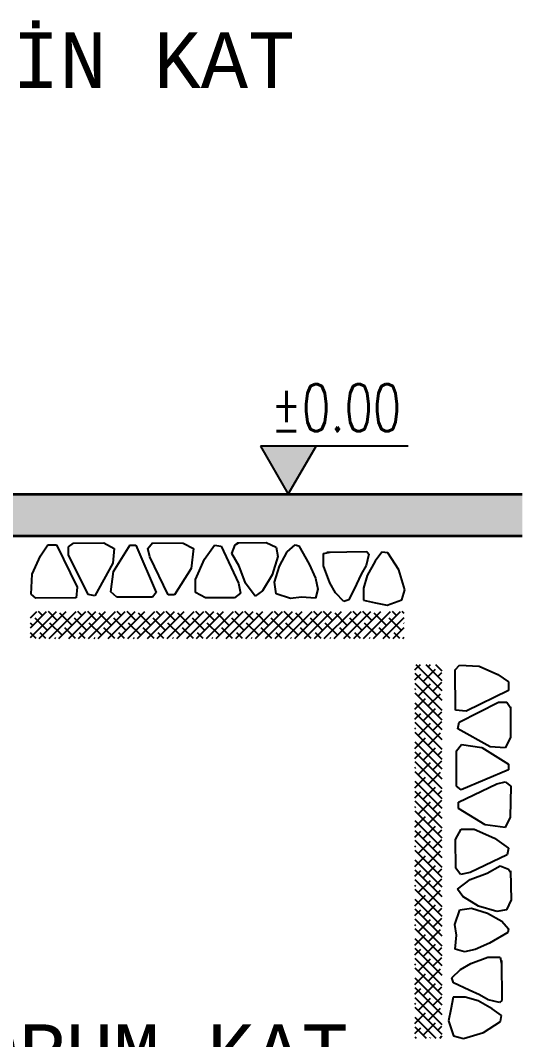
# Model space of a CAD drawing. Header units: inches. Extents: x -7543 to -822, y 102837 to 190349.
# Drawn here: x -828.0636 to -828.0279, y 102836.7586 to 102836.832 of the extents above; entities that cross this region are included whole.
import ezdxf
from ezdxf.enums import TextEntityAlignment as Align

# ---------------------------------------------------------------- set-up
doc = ezdxf.new("R2010")
doc.units = ezdxf.units.IN
doc.header["$MEASUREMENT"] = 0
doc.layers.add('DUVAR', color=7, linetype='Continuous', lineweight=35, true_color=0xfc4642)
for name, color, linetype, lineweight in [('ICOL', 55, 'Continuous', 25), ('TARAMA', 8, 'Continuous', 25), ('YAZI', 7, 'Continuous', 25)]:
    doc.layers.add(name, color=color, linetype=linetype, lineweight=lineweight)
doc.styles.add('ISIM', font='monos.ttf', dxfattribs={"width": 1.1, "height": 200})
doc.styles.add('KAPı-PEN', font='simplex.shx', dxfattribs={"width": 0.7, "height": 10})

msp = doc.modelspace()

# ---------------------------------------------------------------- hatches: boundary and pattern name
at = {"layer": 'ICOL'}
msp.add_hatch(color=2, dxfattribs=at).paths.add_polyline_path([(-828.046346, 102836.801349), (-828.042346, 102836.801349), (-828.044346, 102836.797885)])

# ---------------------------------------------------------------- linework, layer by layer
at = {"layer": 'DUVAR'}
for p, q in [((-828.092518, 102836.797885), (-828.027518, 102836.797885)), ((-828.092518, 102836.794885), (-828.027518, 102836.794885))]:
    msp.add_line(p, q, dxfattribs=at)
msp.add_solid([(-828.027518, 102836.794885), (-828.027518, 102836.797885), (-828.092518, 102836.794885), (-828.092518, 102836.797885)], dxfattribs=at)
at = {"layer": 'ICOL', "color": 2}
for p, q in [((-828.046346, 102836.801349), (-828.044346, 102836.797885)), ((-828.035732, 102836.801349), (-828.046346, 102836.801349)), ((-828.044346, 102836.797885), (-828.042346, 102836.801349)), ((-828.043346, 102836.797885), (-828.054346, 102836.797885))]:
    msp.add_line(p, q, dxfattribs=at)
at = {"layer": 'TARAMA'}
for p, q in [((-828.060161, 102836.794099), (-828.0598, 102836.794359)), ((-828.05984, 102836.794369), (-828.05762, 102836.794379)), ((-828.05762, 102836.794379), (-828.056879, 102836.793979)), ((-828.054438, 102836.793979), (-828.054118, 102836.794399)), ((-828.054118, 102836.794399), (-828.051897, 102836.794359)), ((-828.051897, 102836.794359), (-828.051157, 102836.793979)), ((-828.048156, 102836.794239), (-828.047936, 102836.79438)), ((-828.048036, 102836.794379), (-828.045935, 102836.794409)), ((-828.045935, 102836.794409), (-828.045215, 102836.794079)), ((-828.062175, 102836.793453), (-828.061638, 102836.794237)), ((-828.061638, 102836.794237), (-828.061004, 102836.794237)), ((-828.061004, 102836.794237), (-828.05953, 102836.791194)), ((-828.060161, 102836.793519), (-828.060161, 102836.794099)), ((-828.056879, 102836.793979), (-828.056959, 102836.792919)), ((-828.056919, 102836.792319), (-828.055719, 102836.794239)), ((-828.055719, 102836.794219), (-828.055299, 102836.794219)), ((-828.055299, 102836.794219), (-828.053858, 102836.790819)), ((-828.054298, 102836.793379), (-828.054438, 102836.793979)), ((-828.051157, 102836.793979), (-828.051337, 102836.792539)), ((-828.050377, 102836.793219), (-828.049656, 102836.794219)), ((-828.049656, 102836.794219), (-828.049176, 102836.794139)), ((-828.049176, 102836.794139), (-828.047916, 102836.791479)), ((-828.048396, 102836.79362), (-828.048156, 102836.794239)), ((-828.047876, 102836.792699), (-828.048396, 102836.79362)), ((-828.045215, 102836.794079), (-828.045095, 102836.793399)), ((-828.044975, 102836.792719), (-828.044414, 102836.793739)), ((-828.044414, 102836.793739), (-828.043854, 102836.794239)), ((-828.043854, 102836.794239), (-828.043594, 102836.794179)), ((-828.043594, 102836.794179), (-828.042834, 102836.792859)), ((-828.04182, 102836.793619), (-828.041336, 102836.793722)), ((-828.04182, 102836.792739), (-828.04182, 102836.793619)), ((-828.04158, 102836.793719), (-828.038699, 102836.793759)), ((-828.038699, 102836.793759), (-828.038559, 102836.793579)), ((-828.037613, 102836.793715), (-828.038088, 102836.793059)), ((-828.037187, 102836.793659), (-828.037613, 102836.793715)), ((-828.036387, 102836.792439), (-828.037187, 102836.793659)), ((-828.062767, 102836.792131), (-828.062175, 102836.793453)), ((-828.05874, 102836.790679), (-828.060161, 102836.793519)), ((-828.056959, 102836.792919), (-828.05826, 102836.790579)), ((-828.052978, 102836.790639), (-828.054298, 102836.793379)), ((-828.051027, 102836.791759), (-828.050377, 102836.793219)), ((-828.045095, 102836.793399), (-828.045495, 102836.792079)), ((-828.042834, 102836.792859), (-828.042374, 102836.791839)), ((-828.038559, 102836.793579), (-828.038739, 102836.792759)), ((-828.038088, 102836.793059), (-828.038668, 102836.792039)), ((-828.062836, 102836.790699), (-828.062767, 102836.792131)), ((-828.057119, 102836.790859), (-828.056919, 102836.792319)), ((-828.051337, 102836.792539), (-828.052518, 102836.790639)), ((-828.047416, 102836.791479), (-828.047876, 102836.792699)), ((-828.045345, 102836.791559), (-828.044975, 102836.792719)), ((-828.04136, 102836.791519), (-828.04182, 102836.792739)), ((-828.039099, 102836.792139), (-828.039439, 102836.791409)), ((-828.038739, 102836.792759), (-828.039099, 102836.792139)), ((-828.035967, 102836.790999), (-828.036387, 102836.792439)), ((-828.051027, 102836.790819), (-828.051027, 102836.791759)), ((-828.047916, 102836.791479), (-828.047776, 102836.790769)), ((-828.046715, 102836.790559), (-828.047416, 102836.791479)), ((-828.045495, 102836.792079), (-828.046195, 102836.790939)), ((-828.045225, 102836.790719), (-828.045345, 102836.791559)), ((-828.042374, 102836.791839), (-828.042214, 102836.791059)), ((-828.04094, 102836.790779), (-828.04136, 102836.791519)), ((-828.039439, 102836.791409), (-828.039979, 102836.790279)), ((-828.038668, 102836.792039), (-828.038928, 102836.79112)), ((-828.062492, 102836.790396), (-828.062836, 102836.790699)), ((-828.05953, 102836.791194), (-828.059599, 102836.790423)), ((-828.05826, 102836.790579), (-828.05874, 102836.790679)), ((-828.056679, 102836.790479), (-828.057119, 102836.790859)), ((-828.053858, 102836.790819), (-828.054118, 102836.790479)), ((-828.050297, 102836.790419), (-828.051027, 102836.790819)), ((-828.047776, 102836.790769), (-828.048216, 102836.790439)), ((-828.046195, 102836.790939), (-828.046715, 102836.790559)), ((-828.044181, 102836.790379), (-828.045225, 102836.790719)), ((-828.042214, 102836.791059), (-828.042394, 102836.790399)), ((-828.040339, 102836.790159), (-828.04094, 102836.790779)), ((-828.038928, 102836.79112), (-828.038928, 102836.790253)), ((-828.036167, 102836.790279), (-828.035967, 102836.790999)), ((-828.059599, 102836.790423), (-828.062492, 102836.790396)), ((-828.054118, 102836.790479), (-828.056679, 102836.790479)), ((-828.052518, 102836.790639), (-828.052978, 102836.790639)), ((-828.048216, 102836.790439), (-828.050297, 102836.790419)), ((-828.043394, 102836.790479), (-828.044181, 102836.790379)), ((-828.042394, 102836.790399), (-828.043394, 102836.790479)), ((-828.039979, 102836.790279), (-828.040339, 102836.790159)), ((-828.038928, 102836.790253), (-828.03806, 102836.790079)), ((-828.03806, 102836.790079), (-828.037227, 102836.789912)), ((-828.037227, 102836.789912), (-828.036167, 102836.790279)), ((-828.062894, 102836.788981), (-828.062436, 102836.789439)), ((-828.062894, 102836.788274), (-828.061729, 102836.789439)), ((-828.062894, 102836.787567), (-828.061022, 102836.789439)), ((-828.062019, 102836.78915), (-828.062308, 102836.789439)), ((-828.062257, 102836.787497), (-828.060315, 102836.789439)), ((-828.060958, 102836.788796), (-828.061601, 102836.789439)), ((-828.06155, 102836.787497), (-828.059607, 102836.789439)), ((-828.060843, 102836.787497), (-828.0589, 102836.789439)), ((-828.059897, 102836.788443), (-828.060781, 102836.789326)), ((-828.060136, 102836.787497), (-828.058193, 102836.789439)), ((-828.05919, 102836.78915), (-828.05948, 102836.789439)), ((-828.059429, 102836.787497), (-828.057486, 102836.789439)), ((-828.058129, 102836.788796), (-828.058773, 102836.789439)), ((-828.058721, 102836.787497), (-828.056779, 102836.789439)), ((-828.058014, 102836.787497), (-828.056072, 102836.789439)), ((-828.057069, 102836.788443), (-828.057953, 102836.789326)), ((-828.057307, 102836.787497), (-828.055365, 102836.789439)), ((-828.056362, 102836.78915), (-828.056651, 102836.789439)), ((-828.0566, 102836.787497), (-828.054658, 102836.789439)), ((-828.055301, 102836.788796), (-828.055944, 102836.789439)), ((-828.055893, 102836.787497), (-828.053951, 102836.789439)), ((-828.055186, 102836.787497), (-828.053243, 102836.789439)), ((-828.05424, 102836.788443), (-828.055124, 102836.789326)), ((-828.054479, 102836.787497), (-828.052536, 102836.789439)), ((-828.053533, 102836.78915), (-828.053823, 102836.789439)), ((-828.053772, 102836.787497), (-828.051829, 102836.789439)), ((-828.052473, 102836.788796), (-828.053116, 102836.789439)), ((-828.053065, 102836.787497), (-828.051122, 102836.789439)), ((-828.052358, 102836.787497), (-828.050415, 102836.789439)), ((-828.051412, 102836.788443), (-828.052296, 102836.789326)), ((-828.05165, 102836.787497), (-828.049708, 102836.789439)), ((-828.050705, 102836.78915), (-828.050995, 102836.789439)), ((-828.050943, 102836.787497), (-828.049001, 102836.789439)), ((-828.049644, 102836.788796), (-828.050288, 102836.789439)), ((-828.050236, 102836.787497), (-828.048294, 102836.789439)), ((-828.049529, 102836.787497), (-828.047587, 102836.789439)), ((-828.048584, 102836.788443), (-828.049467, 102836.789326)), ((-828.048822, 102836.787497), (-828.04688, 102836.789439)), ((-828.047876, 102836.78915), (-828.048166, 102836.789439)), ((-828.048115, 102836.787497), (-828.046172, 102836.789439)), ((-828.046816, 102836.788796), (-828.047459, 102836.789439)), ((-828.047408, 102836.787497), (-828.045465, 102836.789439)), ((-828.046701, 102836.787497), (-828.044758, 102836.789439)), ((-828.045755, 102836.788443), (-828.046639, 102836.789326)), ((-828.045994, 102836.787497), (-828.044051, 102836.789439)), ((-828.045048, 102836.78915), (-828.045338, 102836.789439)), ((-828.045286, 102836.787497), (-828.043344, 102836.789439)), ((-828.043987, 102836.788796), (-828.044631, 102836.789439)), ((-828.044579, 102836.787497), (-828.042637, 102836.789439)), ((-828.043872, 102836.787497), (-828.04193, 102836.789439)), ((-828.042927, 102836.788443), (-828.043811, 102836.789326)), ((-828.043165, 102836.787497), (-828.041223, 102836.789439)), ((-828.04222, 102836.78915), (-828.042509, 102836.789439)), ((-828.042458, 102836.787497), (-828.040516, 102836.789439)), ((-828.041159, 102836.788796), (-828.041802, 102836.789439)), ((-828.041751, 102836.787497), (-828.039808, 102836.789439)), ((-828.041044, 102836.787497), (-828.039101, 102836.789439)), ((-828.040098, 102836.788443), (-828.040982, 102836.789326)), ((-828.040337, 102836.787497), (-828.038394, 102836.789439)), ((-828.039391, 102836.78915), (-828.039681, 102836.789439)), ((-828.03963, 102836.787497), (-828.037687, 102836.789439)), ((-828.03833, 102836.788796), (-828.038974, 102836.789439)), ((-828.038923, 102836.787497), (-828.03698, 102836.789439)), ((-828.038215, 102836.787497), (-828.036273, 102836.789439)), ((-828.03727, 102836.788443), (-828.038154, 102836.789326)), ((-828.036563, 102836.78915), (-828.036853, 102836.789439)), ((-828.035998, 102836.789292), (-828.036145, 102836.789439)), ((-828.062726, 102836.788443), (-828.062894, 102836.788611)), ((-828.061665, 102836.788089), (-828.062549, 102836.788973)), ((-828.060604, 102836.787735), (-828.061488, 102836.788619)), ((-828.058837, 102836.788089), (-828.05972, 102836.788973)), ((-828.057776, 102836.787735), (-828.05866, 102836.788619)), ((-828.056008, 102836.788089), (-828.056892, 102836.788973)), ((-828.054947, 102836.787735), (-828.055831, 102836.788619)), ((-828.05318, 102836.788089), (-828.054064, 102836.788973)), ((-828.052119, 102836.787735), (-828.053003, 102836.788619)), ((-828.050351, 102836.788089), (-828.051235, 102836.788973)), ((-828.049291, 102836.787735), (-828.050175, 102836.788619)), ((-828.047523, 102836.788089), (-828.048407, 102836.788973)), ((-828.046462, 102836.787735), (-828.047346, 102836.788619)), ((-828.044694, 102836.788089), (-828.045578, 102836.788973)), ((-828.043634, 102836.787735), (-828.044518, 102836.788619)), ((-828.041866, 102836.788089), (-828.04275, 102836.788973)), ((-828.040805, 102836.787735), (-828.041689, 102836.788619)), ((-828.039038, 102836.788089), (-828.039921, 102836.788973)), ((-828.037977, 102836.787735), (-828.038861, 102836.788619)), ((-828.037508, 102836.787497), (-828.035998, 102836.789008)), ((-828.036209, 102836.788089), (-828.037093, 102836.788973)), ((-828.035998, 102836.788585), (-828.036032, 102836.788619)), ((-828.062487, 102836.787497), (-828.062894, 102836.787904)), ((-828.06178, 102836.787497), (-828.062195, 102836.787912)), ((-828.059659, 102836.787497), (-828.060428, 102836.788266)), ((-828.058952, 102836.787497), (-828.059367, 102836.787912)), ((-828.05683, 102836.787497), (-828.057599, 102836.788266)), ((-828.056123, 102836.787497), (-828.056538, 102836.787912)), ((-828.054002, 102836.787497), (-828.054771, 102836.788266)), ((-828.053295, 102836.787497), (-828.05371, 102836.787912)), ((-828.051173, 102836.787497), (-828.051942, 102836.788266)), ((-828.050466, 102836.787497), (-828.050882, 102836.787912)), ((-828.048345, 102836.787497), (-828.049114, 102836.788266)), ((-828.047638, 102836.787497), (-828.048053, 102836.787912)), ((-828.045517, 102836.787497), (-828.046285, 102836.788266)), ((-828.04481, 102836.787497), (-828.045225, 102836.787912)), ((-828.042688, 102836.787497), (-828.043457, 102836.788266)), ((-828.041981, 102836.787497), (-828.042396, 102836.787912)), ((-828.03986, 102836.787497), (-828.040629, 102836.788266)), ((-828.039153, 102836.787497), (-828.039568, 102836.787912)), ((-828.037031, 102836.787497), (-828.0378, 102836.788266)), ((-828.036801, 102836.787497), (-828.035998, 102836.7883)), ((-828.036324, 102836.787497), (-828.036739, 102836.787912)), ((-828.061073, 102836.787497), (-828.061135, 102836.787559)), ((-828.058245, 102836.787497), (-828.058306, 102836.787559)), ((-828.055416, 102836.787497), (-828.055478, 102836.787559)), ((-828.052588, 102836.787497), (-828.052649, 102836.787559)), ((-828.049759, 102836.787497), (-828.049821, 102836.787559)), ((-828.046931, 102836.787497), (-828.046993, 102836.787559)), ((-828.044102, 102836.787497), (-828.044164, 102836.787559)), ((-828.041274, 102836.787497), (-828.041336, 102836.787559)), ((-828.038446, 102836.787497), (-828.038507, 102836.787559)), ((-828.036094, 102836.787497), (-828.035998, 102836.787593)), ((-828.035234, 102836.785237), (-828.034828, 102836.785643)), ((-828.035164, 102836.785643), (-828.033292, 102836.783771)), ((-828.034457, 102836.785643), (-828.033292, 102836.784478)), ((-828.034289, 102836.785475), (-828.034121, 102836.785643)), ((-828.03375, 102836.785643), (-828.033292, 102836.785185)), ((-828.032335, 102836.785241), (-828.032033, 102836.785586)), ((-828.032033, 102836.785586), (-828.030601, 102836.785517)), ((-828.030601, 102836.785517), (-828.029279, 102836.784924)), ((-828.035234, 102836.785006), (-828.033292, 102836.783064)), ((-828.035234, 102836.784529), (-828.034819, 102836.784945)), ((-828.034642, 102836.784414), (-828.033758, 102836.785298)), ((-828.033582, 102836.784768), (-828.033292, 102836.785058)), ((-828.032308, 102836.782348), (-828.032335, 102836.785241)), ((-828.029279, 102836.784924), (-828.028494, 102836.784387)), ((-828.035234, 102836.784299), (-828.033292, 102836.782357)), ((-828.034996, 102836.783354), (-828.034112, 102836.784238)), ((-828.033935, 102836.783707), (-828.033292, 102836.784351)), ((-828.028494, 102836.784387), (-828.028494, 102836.783754)), ((-828.035234, 102836.783822), (-828.035173, 102836.783884)), ((-828.035234, 102836.783592), (-828.033292, 102836.78165)), ((-828.034289, 102836.782647), (-828.033405, 102836.78353)), ((-828.028494, 102836.783754), (-828.031537, 102836.782279)), ((-828.035234, 102836.782408), (-828.034466, 102836.783177)), ((-828.035234, 102836.782885), (-828.033292, 102836.780943)), ((-828.032052, 102836.781489), (-828.029213, 102836.78291)), ((-828.029213, 102836.78291), (-828.028633, 102836.78291)), ((-828.028633, 102836.78291), (-828.028373, 102836.78255)), ((-828.028363, 102836.78259), (-828.028353, 102836.780369)), ((-828.035234, 102836.782178), (-828.033292, 102836.780235)), ((-828.035234, 102836.781701), (-828.034819, 102836.782116)), ((-828.034642, 102836.781586), (-828.033758, 102836.78247)), ((-828.033582, 102836.78194), (-828.033292, 102836.782229)), ((-828.031537, 102836.782279), (-828.032308, 102836.782348)), ((-828.035234, 102836.781471), (-828.033292, 102836.779528)), ((-828.034996, 102836.780525), (-828.034112, 102836.781409)), ((-828.033935, 102836.780879), (-828.033292, 102836.781522)), ((-828.032152, 102836.781009), (-828.032052, 102836.781489)), ((-828.035234, 102836.780994), (-828.035173, 102836.781056)), ((-828.035234, 102836.780764), (-828.033292, 102836.778821)), ((-828.034289, 102836.779818), (-828.033405, 102836.780702)), ((-828.029813, 102836.779709), (-828.032152, 102836.781009)), ((-828.035234, 102836.77958), (-828.034466, 102836.780349)), ((-828.035234, 102836.780057), (-828.033292, 102836.778114)), ((-828.032252, 102836.779429), (-828.031872, 102836.779869)), ((-828.031872, 102836.779869), (-828.030413, 102836.779669)), ((-828.030413, 102836.779669), (-828.028493, 102836.778468)), ((-828.028753, 102836.779629), (-828.029813, 102836.779709)), ((-828.028353, 102836.780369), (-828.028753, 102836.779629)), ((-828.035234, 102836.77935), (-828.033292, 102836.777407)), ((-828.035234, 102836.778873), (-828.034819, 102836.779288)), ((-828.034642, 102836.778758), (-828.033758, 102836.779641)), ((-828.033582, 102836.779111), (-828.033292, 102836.779401)), ((-828.032252, 102836.776868), (-828.032252, 102836.779429)), ((-828.035234, 102836.778642), (-828.033292, 102836.7767)), ((-828.035234, 102836.778165), (-828.035173, 102836.778227)), ((-828.034996, 102836.777697), (-828.034112, 102836.778581)), ((-828.033935, 102836.77805), (-828.033292, 102836.778694)), ((-828.028513, 102836.778468), (-828.028513, 102836.778048)), ((-828.035234, 102836.777935), (-828.033292, 102836.775993)), ((-828.035234, 102836.776751), (-828.034466, 102836.77752)), ((-828.034289, 102836.77699), (-828.033405, 102836.777874)), ((-828.028513, 102836.778048), (-828.031912, 102836.776607)), ((-828.035234, 102836.777228), (-828.033292, 102836.775286)), ((-828.034642, 102836.775929), (-828.033758, 102836.776813)), ((-828.031912, 102836.776607), (-828.032252, 102836.776868)), ((-828.032092, 102836.775727), (-828.029353, 102836.777048)), ((-828.029353, 102836.777048), (-828.028753, 102836.777188)), ((-828.028753, 102836.777188), (-828.028333, 102836.776868)), ((-828.028333, 102836.776868), (-828.028373, 102836.774647)), ((-828.035234, 102836.776521), (-828.033292, 102836.774579)), ((-828.035234, 102836.776044), (-828.034819, 102836.776459)), ((-828.033582, 102836.776283), (-828.033292, 102836.776572)), ((-828.035234, 102836.775814), (-828.033292, 102836.773872)), ((-828.035234, 102836.775337), (-828.035173, 102836.775399)), ((-828.034996, 102836.774868), (-828.034112, 102836.775752)), ((-828.033935, 102836.775222), (-828.033292, 102836.775865)), ((-828.032092, 102836.775267), (-828.032092, 102836.775727)), ((-828.030193, 102836.774086), (-828.032092, 102836.775267)), ((-828.035234, 102836.775107), (-828.033292, 102836.773164)), ((-828.035234, 102836.773923), (-828.034466, 102836.774692)), ((-828.034289, 102836.774161), (-828.033405, 102836.775045)), ((-828.028373, 102836.774647), (-828.028753, 102836.773906)), ((-828.035234, 102836.7744), (-828.033292, 102836.772457)), ((-828.034642, 102836.773101), (-828.033758, 102836.773985)), ((-828.032312, 102836.773046), (-828.031912, 102836.773776)), ((-828.031912, 102836.773776), (-828.030972, 102836.773776)), ((-828.030972, 102836.773776), (-828.029513, 102836.773126)), ((-828.028753, 102836.773906), (-828.030193, 102836.774086)), ((-828.035234, 102836.773693), (-828.033292, 102836.77175)), ((-828.035234, 102836.773216), (-828.034819, 102836.773631)), ((-828.033582, 102836.773454), (-828.033292, 102836.773744)), ((-828.032292, 102836.770965), (-828.032312, 102836.773046)), ((-828.029513, 102836.773126), (-828.028513, 102836.772406)), ((-828.035234, 102836.772986), (-828.033292, 102836.771043)), ((-828.035234, 102836.772509), (-828.035173, 102836.77257)), ((-828.034996, 102836.77204), (-828.034112, 102836.772924)), ((-828.033935, 102836.772394), (-828.033292, 102836.773037)), ((-828.028513, 102836.772406), (-828.028593, 102836.771926)), ((-828.035234, 102836.772278), (-828.033292, 102836.770336)), ((-828.035234, 102836.771094), (-828.034466, 102836.771863)), ((-828.034289, 102836.771333), (-828.033405, 102836.772217)), ((-828.028593, 102836.771926), (-828.031252, 102836.770665)), ((-828.035234, 102836.771571), (-828.033292, 102836.769629)), ((-828.035234, 102836.770864), (-828.033292, 102836.768922)), ((-828.034642, 102836.770272), (-828.033758, 102836.771156)), ((-828.033582, 102836.770626), (-828.033292, 102836.770916)), ((-828.031962, 102836.770525), (-828.032292, 102836.770965)), ((-828.030033, 102836.770625), (-828.029111, 102836.771145)), ((-828.029111, 102836.771145), (-828.028493, 102836.770905)), ((-828.028493, 102836.770905), (-828.028351, 102836.770685)), ((-828.035234, 102836.770387), (-828.034819, 102836.770803)), ((-828.035234, 102836.770157), (-828.033292, 102836.768215)), ((-828.033935, 102836.769565), (-828.033292, 102836.770208)), ((-828.032172, 102836.769465), (-828.031252, 102836.770165)), ((-828.031252, 102836.770665), (-828.031962, 102836.770525)), ((-828.031252, 102836.770165), (-828.030033, 102836.770625)), ((-828.028353, 102836.770785), (-828.028323, 102836.768684)), ((-828.035234, 102836.76968), (-828.035173, 102836.769742)), ((-828.035234, 102836.76945), (-828.033292, 102836.767508)), ((-828.034996, 102836.769212), (-828.034112, 102836.770095)), ((-828.034289, 102836.768504), (-828.033405, 102836.769388)), ((-828.031792, 102836.768944), (-828.032172, 102836.769465)), ((-828.035234, 102836.768266), (-828.034466, 102836.769035)), ((-828.035234, 102836.768743), (-828.033292, 102836.7668)), ((-828.030653, 102836.768244), (-828.031792, 102836.768944)), ((-828.028323, 102836.768684), (-828.028653, 102836.767964)), ((-828.035234, 102836.768036), (-828.033292, 102836.766093)), ((-828.035234, 102836.767559), (-828.034819, 102836.767974)), ((-828.034642, 102836.767444), (-828.033758, 102836.768328)), ((-828.033582, 102836.767797), (-828.033292, 102836.768087)), ((-828.032352, 102836.76693), (-828.032012, 102836.767974)), ((-828.032012, 102836.767974), (-828.031172, 102836.768094)), ((-828.031172, 102836.768094), (-828.030013, 102836.767724)), ((-828.029333, 102836.767844), (-828.030653, 102836.768244)), ((-828.028653, 102836.767964), (-828.029333, 102836.767844)), ((-828.035234, 102836.767329), (-828.033292, 102836.765386)), ((-828.034996, 102836.766383), (-828.034112, 102836.767267)), ((-828.033935, 102836.766737), (-828.033292, 102836.76738)), ((-828.030013, 102836.767724), (-828.028993, 102836.767164)), ((-828.035234, 102836.766852), (-828.035173, 102836.766913)), ((-828.035234, 102836.766622), (-828.033292, 102836.764679)), ((-828.034289, 102836.765676), (-828.033405, 102836.76656)), ((-828.032252, 102836.766143), (-828.032352, 102836.76693)), ((-828.028993, 102836.767164), (-828.028493, 102836.766604)), ((-828.028493, 102836.766604), (-828.028553, 102836.766343)), ((-828.035234, 102836.765438), (-828.034466, 102836.766206)), ((-828.035234, 102836.765915), (-828.033292, 102836.763972)), ((-828.032332, 102836.765143), (-828.032252, 102836.766143)), ((-828.028553, 102836.766343), (-828.029873, 102836.765583)), ((-828.035234, 102836.765207), (-828.033292, 102836.763265)), ((-828.035234, 102836.76473), (-828.034819, 102836.765146)), ((-828.034642, 102836.764615), (-828.033758, 102836.765499)), ((-828.033582, 102836.764969), (-828.033292, 102836.765259)), ((-828.031672, 102836.764963), (-828.032332, 102836.765143)), ((-828.030892, 102836.765123), (-828.031672, 102836.764963)), ((-828.029873, 102836.765583), (-828.030892, 102836.765123)), ((-828.035234, 102836.7645), (-828.033292, 102836.762558)), ((-828.034996, 102836.763555), (-828.034112, 102836.764439)), ((-828.033935, 102836.763908), (-828.033292, 102836.764552)), ((-828.031212, 102836.764109), (-828.029993, 102836.764569)), ((-828.029993, 102836.764569), (-828.029113, 102836.764569)), ((-828.029113, 102836.764569), (-828.029009, 102836.764086)), ((-828.029013, 102836.764329), (-828.028973, 102836.761448)), ((-828.035234, 102836.764023), (-828.035173, 102836.764085)), ((-828.035234, 102836.763793), (-828.033292, 102836.761851)), ((-828.034289, 102836.762848), (-828.033405, 102836.763732)), ((-828.032572, 102836.763089), (-828.031952, 102836.763689)), ((-828.031952, 102836.763689), (-828.031212, 102836.764109)), ((-828.035234, 102836.762609), (-828.034466, 102836.763378)), ((-828.035234, 102836.763086), (-828.033292, 102836.761144)), ((-828.032452, 102836.762729), (-828.032572, 102836.763089)), ((-828.035234, 102836.762379), (-828.033292, 102836.760436)), ((-828.035234, 102836.761902), (-828.034819, 102836.762317)), ((-828.034642, 102836.761787), (-828.033758, 102836.762671)), ((-828.033582, 102836.762141), (-828.033292, 102836.76243)), ((-828.031322, 102836.762188), (-828.032452, 102836.762729)), ((-828.030593, 102836.761848), (-828.031322, 102836.762188)), ((-828.035234, 102836.761672), (-828.033292, 102836.759729)), ((-828.034996, 102836.760726), (-828.034112, 102836.76161)), ((-828.033935, 102836.76108), (-828.033292, 102836.761723)), ((-828.032478, 102836.761678), (-828.032652, 102836.760809)), ((-828.031612, 102836.761678), (-828.032478, 102836.761678)), ((-828.030693, 102836.761417), (-828.031612, 102836.761678)), ((-828.029673, 102836.760837), (-828.030693, 102836.761417)), ((-828.029973, 102836.761488), (-828.030593, 102836.761848)), ((-828.029153, 102836.761308), (-828.029973, 102836.761488)), ((-828.028973, 102836.761448), (-828.029153, 102836.761308)), ((-828.035234, 102836.761195), (-828.035173, 102836.761257)), ((-828.035234, 102836.760965), (-828.033292, 102836.759022)), ((-828.034289, 102836.760019), (-828.033405, 102836.760903)), ((-828.032652, 102836.760809), (-828.032819, 102836.759977)), ((-828.029016, 102836.760363), (-828.029673, 102836.760837)), ((-828.035234, 102836.759781), (-828.034466, 102836.76055)), ((-828.035234, 102836.760258), (-828.033724, 102836.758747)), ((-828.034642, 102836.758959), (-828.033758, 102836.759842)), ((-828.032819, 102836.759977), (-828.032452, 102836.758916)), ((-828.030293, 102836.759137), (-828.029073, 102836.759937)), ((-828.029073, 102836.759937), (-828.029016, 102836.760363)), ((-828.035234, 102836.759551), (-828.034431, 102836.758747)), ((-828.035234, 102836.759074), (-828.034819, 102836.759489)), ((-828.033582, 102836.759312), (-828.033292, 102836.759602)), ((-828.031732, 102836.758716), (-828.030293, 102836.759137)), ((-828.035234, 102836.758843), (-828.035138, 102836.758747)), ((-828.034147, 102836.758747), (-828.034112, 102836.758782)), ((-828.03344, 102836.758747), (-828.033292, 102836.758895)), ((-828.032452, 102836.758916), (-828.031732, 102836.758716))]:
    msp.add_line(p, q, dxfattribs=at)

# ---------------------------------------------------------------- texts
at = {"layer": 'ICOL', "color": 2, "style": 'KAPı-PEN', "width": 0.7}
msp.add_attdef('%%P0.00', text='+17.50', height=0.0034, dxfattribs=at).set_placement((-828.04091, 102836.802418), align=Align.CENTER)
at = {"layer": 'YAZI', "style": 'ISIM'}
for s, p in [('ZEMİN KAT', (-828.074357, 102836.827136)), ('BODRUM KAT', (-828.073895, 102836.755728))]:
    msp.add_text(s, height=0.004, dxfattribs=at).set_placement(p)

doc.saveas('drawing.dxf')
